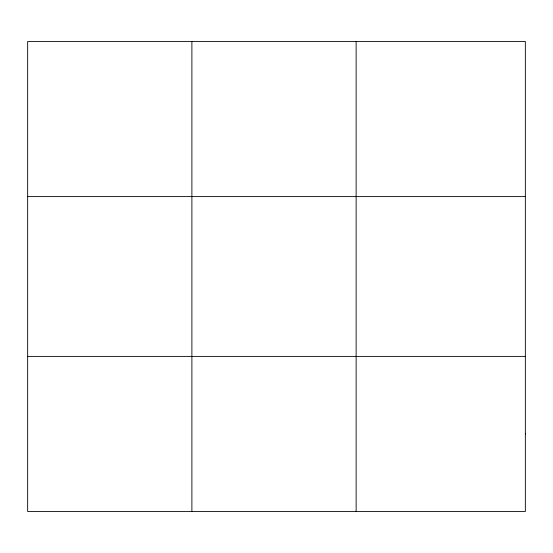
<?xml version="1.0" encoding="UTF-8"?>
<svg xmlns="http://www.w3.org/2000/svg" width="553" height="553" viewBox="0 0 553 553"><rect width="100%" height="100%" fill="white"/><g stroke="black" fill="none" stroke-linecap="round" stroke-linejoin="round"><path stroke-width="0.83" d="M191.891 41.523L191.891 511.477M356.132 41.523L356.132 511.477M27.65 196.605L525.35 196.605M27.65 356.395L525.35 356.395M525.35 433.932L525.35 511.477L27.65 511.477L27.65 41.523L525.35 41.523L525.35 433.932"/></g></svg>
